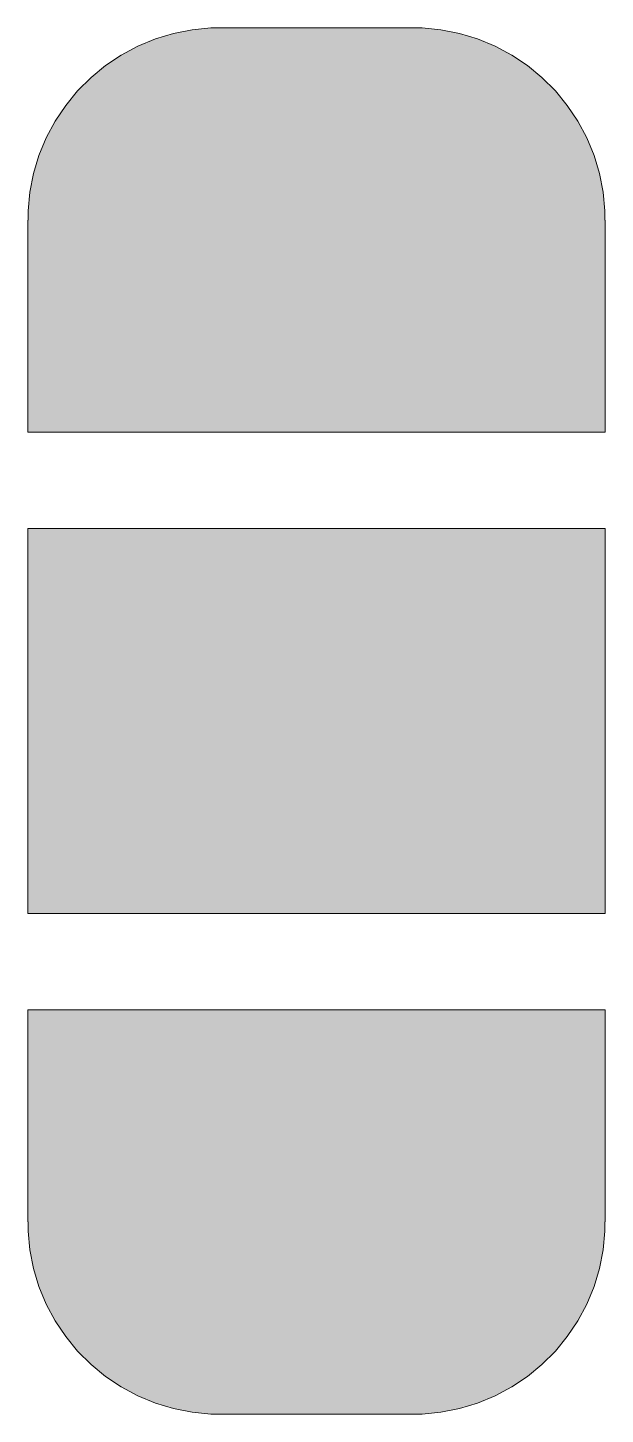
# Model space of a CAD drawing. Header units: millimetres. Extents: x 88.7 to 139.6, y 1.2 to 39.6.
# Drawn here: x 129.915 to 131.415, y 32.308 to 35.908 of the extents above; entities that cross this region are included whole.
import ezdxf

# ---------------------------------------------------------------- set-up
doc = ezdxf.new("R2010")
doc.units = ezdxf.units.MM
doc.header["$MEASUREMENT"] = 0
doc.layers.add('Camada 1', color=7, linetype='Continuous')

msp = doc.modelspace()

# ---------------------------------------------------------------- hatches: boundary and pattern name
at = {"layer": 'Camada 1', "true_color": 0x008400}
h = msp.add_hatch(color=96, dxfattribs=at)
edge = h.paths.add_edge_path()
edge.add_spline(control_points=[(129.916, 35.4084), (129.916, 35.4084), (129.916, 35.4329), (129.916, 35.4329), (129.916, 35.4329), (129.9208, 35.4818), (129.9208, 35.4818), (129.9208, 35.4818), (129.9302, 35.5299), (129.9302, 35.5299), (129.9302, 35.5299), (129.9444, 35.5768), (129.9444, 35.5768), (129.9444, 35.5768), (129.9632, 35.6222), (129.9632, 35.6222), (129.9632, 35.6222), (129.9864, 35.6654), (129.9864, 35.6654), (129.9864, 35.6654), (130.0138, 35.7062), (130.0138, 35.7062), (130.0138, 35.7062), (130.0448, 35.7442), (130.0448, 35.7442), (130.0448, 35.7442), (130.0796, 35.7789), (130.0796, 35.7789), (130.0796, 35.7789), (130.1174, 35.81), (130.1174, 35.81), (130.1174, 35.81), (130.1583, 35.8373), (130.1583, 35.8373), (130.1583, 35.8373), (130.2015, 35.8604), (130.2015, 35.8604), (130.2015, 35.8604), (130.247, 35.8792), (130.247, 35.8792), (130.247, 35.8792), (130.2937, 35.8934), (130.2937, 35.8934), (130.2937, 35.8934), (130.342, 35.903), (130.342, 35.903), (130.342, 35.903), (130.3907, 35.9078), (130.3907, 35.9078), (130.3907, 35.9078), (130.4154, 35.9078), (130.4154, 35.9078), (130.4154, 35.9078), (130.4154, 35.9084), (130.4154, 35.9084), (130.4154, 35.9084), (130.9152, 35.9084), (130.9152, 35.9084), (130.9152, 35.9084), (130.9152, 35.9078), (130.9152, 35.9078), (130.9152, 35.9078), (130.9399, 35.9078), (130.9399, 35.9078), (130.9399, 35.9078), (130.9886, 35.903), (130.9886, 35.903), (130.9886, 35.903), (131.0369, 35.8934), (131.0369, 35.8934), (131.0369, 35.8934), (131.0836, 35.8792), (131.0836, 35.8792), (131.0836, 35.8792), (131.1291, 35.8604), (131.1291, 35.8604), (131.1291, 35.8604), (131.1723, 35.8373), (131.1723, 35.8373), (131.1723, 35.8373), (131.2132, 35.81), (131.2132, 35.81), (131.2132, 35.81), (131.251, 35.7789), (131.251, 35.7789), (131.251, 35.7789), (131.2858, 35.7442), (131.2858, 35.7442), (131.2858, 35.7442), (131.3168, 35.7062), (131.3168, 35.7062), (131.3168, 35.7062), (131.3442, 35.6654), (131.3442, 35.6654), (131.3442, 35.6654), (131.3674, 35.6222), (131.3674, 35.6222), (131.3674, 35.6222), (131.3862, 35.5768), (131.3862, 35.5768), (131.3862, 35.5768), (131.4004, 35.5299), (131.4004, 35.5299), (131.4004, 35.5299), (131.4098, 35.4818), (131.4098, 35.4818), (131.4098, 35.4818), (131.4146, 35.4329), (131.4146, 35.4329), (131.4146, 35.4329), (131.4146, 35.4084), (131.4146, 35.4084), (131.4146, 35.4084), (131.4154, 35.4084), (131.4154, 35.4084), (131.4154, 35.4084), (131.4154, 34.8584), (131.4154, 34.8584), (131.4154, 34.8584), (129.9152, 34.8584), (129.9152, 34.8584), (129.9152, 34.8584), (129.9152, 35.4084), (129.9152, 35.4084), (129.9152, 35.4084), (129.916, 35.4084), (129.916, 35.4084)], knot_values=[0, 0, 0, 0, 0.02381, 0.02381, 0.02381, 0.047619, 0.047619, 0.047619, 0.071429, 0.071429, 0.071429, 0.095238, 0.095238, 0.095238, 0.119048, 0.119048, 0.119048, 0.142857, 0.142857, 0.142857, 0.166667, 0.166667, 0.166667, 0.190476, 0.190476, 0.190476, 0.214286, 0.214286, 0.214286, 0.238095, 0.238095, 0.238095, 0.261905, 0.261905, 0.261905, 0.285714, 0.285714, 0.285714, 0.309524, 0.309524, 0.309524, 0.333333, 0.333333, 0.333333, 0.357143, 0.357143, 0.357143, 0.380952, 0.380952, 0.380952, 0.404762, 0.404762, 0.404762, 0.428571, 0.428571, 0.428571, 0.452381, 0.452381, 0.452381, 0.47619, 0.47619, 0.47619, 0.5, 0.5, 0.5, 0.52381, 0.52381, 0.52381, 0.547619, 0.547619, 0.547619, 0.571429, 0.571429, 0.571429, 0.595238, 0.595238, 0.595238, 0.619048, 0.619048, 0.619048, 0.642857, 0.642857, 0.642857, 0.666667, 0.666667, 0.666667, 0.690476, 0.690476, 0.690476, 0.714286, 0.714286, 0.714286, 0.738095, 0.738095, 0.738095, 0.761905, 0.761905, 0.761905, 0.785714, 0.785714, 0.785714, 0.809524, 0.809524, 0.809524, 0.833333, 0.833333, 0.833333, 0.857143, 0.857143, 0.857143, 0.880952, 0.880952, 0.880952, 0.904762, 0.904762, 0.904762, 0.928571, 0.928571, 0.928571, 0.952381, 0.952381, 0.952381, 0.97619, 0.97619, 0.97619, 1, 1, 1, 1], degree=3, periodic=1)
h = msp.add_hatch(color=96, dxfattribs=at)
edge = h.paths.add_edge_path()
edge.add_spline(control_points=[(131.4154, 33.6084), (131.4154, 33.6084), (129.9152, 33.6084), (129.9152, 33.6084), (129.9152, 33.6084), (129.9152, 34.6084), (129.9152, 34.6084), (129.9152, 34.6084), (131.4154, 34.6084), (131.4154, 34.6084), (131.4154, 34.6084), (131.4154, 33.6084), (131.4154, 33.6084)], knot_values=[0, 0, 0, 0, 0.25, 0.25, 0.25, 0.5, 0.5, 0.5, 0.75, 0.75, 0.75, 1, 1, 1, 1], degree=3, periodic=1)
h = msp.add_hatch(color=96, dxfattribs=at)
edge = h.paths.add_edge_path()
edge.add_spline(control_points=[(131.4154, 33.3584), (131.4154, 33.3584), (131.4154, 32.8084), (131.4154, 32.8084), (131.4154, 32.8084), (131.4146, 32.8084), (131.4146, 32.8084), (131.4146, 32.8084), (131.4146, 32.7839), (131.4146, 32.7839), (131.4146, 32.7839), (131.4098, 32.735), (131.4098, 32.735), (131.4098, 32.735), (131.4004, 32.6869), (131.4004, 32.6869), (131.4004, 32.6869), (131.3862, 32.6399), (131.3862, 32.6399), (131.3862, 32.6399), (131.3674, 32.5946), (131.3674, 32.5946), (131.3674, 32.5946), (131.3442, 32.5514), (131.3442, 32.5514), (131.3442, 32.5514), (131.3168, 32.5106), (131.3168, 32.5106), (131.3168, 32.5106), (131.2858, 32.4726), (131.2858, 32.4726), (131.2858, 32.4726), (131.251, 32.4379), (131.251, 32.4379), (131.251, 32.4379), (131.2132, 32.4068), (131.2132, 32.4068), (131.2132, 32.4068), (131.1723, 32.3795), (131.1723, 32.3795), (131.1723, 32.3795), (131.1291, 32.3564), (131.1291, 32.3564), (131.1291, 32.3564), (131.0836, 32.3376), (131.0836, 32.3376), (131.0836, 32.3376), (131.0369, 32.3234), (131.0369, 32.3234), (131.0369, 32.3234), (130.9886, 32.3138), (130.9886, 32.3138), (130.9886, 32.3138), (130.9399, 32.309), (130.9399, 32.309), (130.9399, 32.309), (130.9152, 32.309), (130.9152, 32.309), (130.9152, 32.309), (130.9152, 32.3084), (130.9152, 32.3084), (130.9152, 32.3084), (130.4154, 32.3084), (130.4154, 32.3084), (130.4154, 32.3084), (130.4154, 32.309), (130.4154, 32.309), (130.4154, 32.309), (130.3907, 32.309), (130.3907, 32.309), (130.3907, 32.309), (130.342, 32.3138), (130.342, 32.3138), (130.342, 32.3138), (130.2937, 32.3234), (130.2937, 32.3234), (130.2937, 32.3234), (130.247, 32.3376), (130.247, 32.3376), (130.247, 32.3376), (130.2015, 32.3564), (130.2015, 32.3564), (130.2015, 32.3564), (130.1583, 32.3795), (130.1583, 32.3795), (130.1583, 32.3795), (130.1174, 32.4068), (130.1174, 32.4068), (130.1174, 32.4068), (130.0796, 32.4379), (130.0796, 32.4379), (130.0796, 32.4379), (130.0448, 32.4726), (130.0448, 32.4726), (130.0448, 32.4726), (130.0138, 32.5106), (130.0138, 32.5106), (130.0138, 32.5106), (129.9864, 32.5514), (129.9864, 32.5514), (129.9864, 32.5514), (129.9632, 32.5946), (129.9632, 32.5946), (129.9632, 32.5946), (129.9444, 32.6399), (129.9444, 32.6399), (129.9444, 32.6399), (129.9302, 32.6869), (129.9302, 32.6869), (129.9302, 32.6869), (129.9208, 32.735), (129.9208, 32.735), (129.9208, 32.735), (129.916, 32.7839), (129.916, 32.7839), (129.916, 32.7839), (129.916, 32.8084), (129.916, 32.8084), (129.916, 32.8084), (129.9152, 32.8084), (129.9152, 32.8084), (129.9152, 32.8084), (129.9152, 33.3584), (129.9152, 33.3584), (129.9152, 33.3584), (131.4154, 33.3584), (131.4154, 33.3584)], knot_values=[0, 0, 0, 0, 0.02381, 0.02381, 0.02381, 0.047619, 0.047619, 0.047619, 0.071429, 0.071429, 0.071429, 0.095238, 0.095238, 0.095238, 0.119048, 0.119048, 0.119048, 0.142857, 0.142857, 0.142857, 0.166667, 0.166667, 0.166667, 0.190476, 0.190476, 0.190476, 0.214286, 0.214286, 0.214286, 0.238095, 0.238095, 0.238095, 0.261905, 0.261905, 0.261905, 0.285714, 0.285714, 0.285714, 0.309524, 0.309524, 0.309524, 0.333333, 0.333333, 0.333333, 0.357143, 0.357143, 0.357143, 0.380952, 0.380952, 0.380952, 0.404762, 0.404762, 0.404762, 0.428571, 0.428571, 0.428571, 0.452381, 0.452381, 0.452381, 0.47619, 0.47619, 0.47619, 0.5, 0.5, 0.5, 0.52381, 0.52381, 0.52381, 0.547619, 0.547619, 0.547619, 0.571429, 0.571429, 0.571429, 0.595238, 0.595238, 0.595238, 0.619048, 0.619048, 0.619048, 0.642857, 0.642857, 0.642857, 0.666667, 0.666667, 0.666667, 0.690476, 0.690476, 0.690476, 0.714286, 0.714286, 0.714286, 0.738095, 0.738095, 0.738095, 0.761905, 0.761905, 0.761905, 0.785714, 0.785714, 0.785714, 0.809524, 0.809524, 0.809524, 0.833333, 0.833333, 0.833333, 0.857143, 0.857143, 0.857143, 0.880952, 0.880952, 0.880952, 0.904762, 0.904762, 0.904762, 0.928571, 0.928571, 0.928571, 0.952381, 0.952381, 0.952381, 0.97619, 0.97619, 0.97619, 1, 1, 1, 1], degree=3, periodic=1)

# ---------------------------------------------------------------- linework, layer by layer
at = {"layer": 'Camada 1', "color": 96, "lineweight": 0}
for points, knots in [([(129.916, 35.4084), (129.916, 35.4084), (129.916, 35.4329), (129.916, 35.4329), (129.916, 35.4329), (129.9208, 35.4818), (129.9208, 35.4818), (129.9208, 35.4818), (129.9302, 35.5299), (129.9302, 35.5299), (129.9302, 35.5299), (129.9444, 35.5768), (129.9444, 35.5768), (129.9444, 35.5768), (129.9632, 35.6222), (129.9632, 35.6222), (129.9632, 35.6222), (129.9864, 35.6654), (129.9864, 35.6654), (129.9864, 35.6654), (130.0138, 35.7062), (130.0138, 35.7062), (130.0138, 35.7062), (130.0448, 35.7442), (130.0448, 35.7442), (130.0448, 35.7442), (130.0796, 35.7789), (130.0796, 35.7789), (130.0796, 35.7789), (130.1174, 35.81), (130.1174, 35.81), (130.1174, 35.81), (130.1583, 35.8373), (130.1583, 35.8373), (130.1583, 35.8373), (130.2015, 35.8604), (130.2015, 35.8604), (130.2015, 35.8604), (130.247, 35.8792), (130.247, 35.8792), (130.247, 35.8792), (130.2937, 35.8934), (130.2937, 35.8934), (130.2937, 35.8934), (130.342, 35.903), (130.342, 35.903), (130.342, 35.903), (130.3907, 35.9078), (130.3907, 35.9078), (130.3907, 35.9078), (130.4154, 35.9078), (130.4154, 35.9078), (130.4154, 35.9078), (130.4154, 35.9084), (130.4154, 35.9084), (130.4154, 35.9084), (130.9152, 35.9084), (130.9152, 35.9084), (130.9152, 35.9084), (130.9152, 35.9078), (130.9152, 35.9078), (130.9152, 35.9078), (130.9399, 35.9078), (130.9399, 35.9078), (130.9399, 35.9078), (130.9886, 35.903), (130.9886, 35.903), (130.9886, 35.903), (131.0369, 35.8934), (131.0369, 35.8934), (131.0369, 35.8934), (131.0836, 35.8792), (131.0836, 35.8792), (131.0836, 35.8792), (131.1291, 35.8604), (131.1291, 35.8604), (131.1291, 35.8604), (131.1723, 35.8373), (131.1723, 35.8373), (131.1723, 35.8373), (131.2132, 35.81), (131.2132, 35.81), (131.2132, 35.81), (131.251, 35.7789), (131.251, 35.7789), (131.251, 35.7789), (131.2858, 35.7442), (131.2858, 35.7442), (131.2858, 35.7442), (131.3168, 35.7062), (131.3168, 35.7062), (131.3168, 35.7062), (131.3442, 35.6654), (131.3442, 35.6654), (131.3442, 35.6654), (131.3674, 35.6222), (131.3674, 35.6222), (131.3674, 35.6222), (131.3862, 35.5768), (131.3862, 35.5768), (131.3862, 35.5768), (131.4004, 35.5299), (131.4004, 35.5299), (131.4004, 35.5299), (131.4098, 35.4818), (131.4098, 35.4818), (131.4098, 35.4818), (131.4146, 35.4329), (131.4146, 35.4329), (131.4146, 35.4329), (131.4146, 35.4084), (131.4146, 35.4084), (131.4146, 35.4084), (131.4154, 35.4084), (131.4154, 35.4084), (131.4154, 35.4084), (131.4154, 34.8584), (131.4154, 34.8584), (131.4154, 34.8584), (129.9152, 34.8584), (129.9152, 34.8584), (129.9152, 34.8584), (129.9152, 35.4084), (129.9152, 35.4084), (129.9152, 35.4084), (129.916, 35.4084), (129.916, 35.4084)], [0, 0, 0, 0, 0.02381, 0.02381, 0.02381, 0.047619, 0.047619, 0.047619, 0.071429, 0.071429, 0.071429, 0.095238, 0.095238, 0.095238, 0.119048, 0.119048, 0.119048, 0.142857, 0.142857, 0.142857, 0.166667, 0.166667, 0.166667, 0.190476, 0.190476, 0.190476, 0.214286, 0.214286, 0.214286, 0.238095, 0.238095, 0.238095, 0.261905, 0.261905, 0.261905, 0.285714, 0.285714, 0.285714, 0.309524, 0.309524, 0.309524, 0.333333, 0.333333, 0.333333, 0.357143, 0.357143, 0.357143, 0.380952, 0.380952, 0.380952, 0.404762, 0.404762, 0.404762, 0.428571, 0.428571, 0.428571, 0.452381, 0.452381, 0.452381, 0.47619, 0.47619, 0.47619, 0.5, 0.5, 0.5, 0.52381, 0.52381, 0.52381, 0.547619, 0.547619, 0.547619, 0.571429, 0.571429, 0.571429, 0.595238, 0.595238, 0.595238, 0.619048, 0.619048, 0.619048, 0.642857, 0.642857, 0.642857, 0.666667, 0.666667, 0.666667, 0.690476, 0.690476, 0.690476, 0.714286, 0.714286, 0.714286, 0.738095, 0.738095, 0.738095, 0.761905, 0.761905, 0.761905, 0.785714, 0.785714, 0.785714, 0.809524, 0.809524, 0.809524, 0.833333, 0.833333, 0.833333, 0.857143, 0.857143, 0.857143, 0.880952, 0.880952, 0.880952, 0.904762, 0.904762, 0.904762, 0.928571, 0.928571, 0.928571, 0.952381, 0.952381, 0.952381, 0.97619, 0.97619, 0.97619, 1, 1, 1, 1]), ([(131.4154, 33.6084), (131.4154, 33.6084), (129.9152, 33.6084), (129.9152, 33.6084), (129.9152, 33.6084), (129.9152, 34.6084), (129.9152, 34.6084), (129.9152, 34.6084), (131.4154, 34.6084), (131.4154, 34.6084), (131.4154, 34.6084), (131.4154, 33.6084), (131.4154, 33.6084)], [0, 0, 0, 0, 0.25, 0.25, 0.25, 0.5, 0.5, 0.5, 0.75, 0.75, 0.75, 1, 1, 1, 1]), ([(131.4154, 33.3584), (131.4154, 33.3584), (131.4154, 32.8084), (131.4154, 32.8084), (131.4154, 32.8084), (131.4146, 32.8084), (131.4146, 32.8084), (131.4146, 32.8084), (131.4146, 32.7839), (131.4146, 32.7839), (131.4146, 32.7839), (131.4098, 32.735), (131.4098, 32.735), (131.4098, 32.735), (131.4004, 32.6869), (131.4004, 32.6869), (131.4004, 32.6869), (131.3862, 32.6399), (131.3862, 32.6399), (131.3862, 32.6399), (131.3674, 32.5946), (131.3674, 32.5946), (131.3674, 32.5946), (131.3442, 32.5514), (131.3442, 32.5514), (131.3442, 32.5514), (131.3168, 32.5106), (131.3168, 32.5106), (131.3168, 32.5106), (131.2858, 32.4726), (131.2858, 32.4726), (131.2858, 32.4726), (131.251, 32.4379), (131.251, 32.4379), (131.251, 32.4379), (131.2132, 32.4068), (131.2132, 32.4068), (131.2132, 32.4068), (131.1723, 32.3795), (131.1723, 32.3795), (131.1723, 32.3795), (131.1291, 32.3564), (131.1291, 32.3564), (131.1291, 32.3564), (131.0836, 32.3376), (131.0836, 32.3376), (131.0836, 32.3376), (131.0369, 32.3234), (131.0369, 32.3234), (131.0369, 32.3234), (130.9886, 32.3138), (130.9886, 32.3138), (130.9886, 32.3138), (130.9399, 32.309), (130.9399, 32.309), (130.9399, 32.309), (130.9152, 32.309), (130.9152, 32.309), (130.9152, 32.309), (130.9152, 32.3084), (130.9152, 32.3084), (130.9152, 32.3084), (130.4154, 32.3084), (130.4154, 32.3084), (130.4154, 32.3084), (130.4154, 32.309), (130.4154, 32.309), (130.4154, 32.309), (130.3907, 32.309), (130.3907, 32.309), (130.3907, 32.309), (130.342, 32.3138), (130.342, 32.3138), (130.342, 32.3138), (130.2937, 32.3234), (130.2937, 32.3234), (130.2937, 32.3234), (130.247, 32.3376), (130.247, 32.3376), (130.247, 32.3376), (130.2015, 32.3564), (130.2015, 32.3564), (130.2015, 32.3564), (130.1583, 32.3795), (130.1583, 32.3795), (130.1583, 32.3795), (130.1174, 32.4068), (130.1174, 32.4068), (130.1174, 32.4068), (130.0796, 32.4379), (130.0796, 32.4379), (130.0796, 32.4379), (130.0448, 32.4726), (130.0448, 32.4726), (130.0448, 32.4726), (130.0138, 32.5106), (130.0138, 32.5106), (130.0138, 32.5106), (129.9864, 32.5514), (129.9864, 32.5514), (129.9864, 32.5514), (129.9632, 32.5946), (129.9632, 32.5946), (129.9632, 32.5946), (129.9444, 32.6399), (129.9444, 32.6399), (129.9444, 32.6399), (129.9302, 32.6869), (129.9302, 32.6869), (129.9302, 32.6869), (129.9208, 32.735), (129.9208, 32.735), (129.9208, 32.735), (129.916, 32.7839), (129.916, 32.7839), (129.916, 32.7839), (129.916, 32.8084), (129.916, 32.8084), (129.916, 32.8084), (129.9152, 32.8084), (129.9152, 32.8084), (129.9152, 32.8084), (129.9152, 33.3584), (129.9152, 33.3584), (129.9152, 33.3584), (131.4154, 33.3584), (131.4154, 33.3584)], [0, 0, 0, 0, 0.02381, 0.02381, 0.02381, 0.047619, 0.047619, 0.047619, 0.071429, 0.071429, 0.071429, 0.095238, 0.095238, 0.095238, 0.119048, 0.119048, 0.119048, 0.142857, 0.142857, 0.142857, 0.166667, 0.166667, 0.166667, 0.190476, 0.190476, 0.190476, 0.214286, 0.214286, 0.214286, 0.238095, 0.238095, 0.238095, 0.261905, 0.261905, 0.261905, 0.285714, 0.285714, 0.285714, 0.309524, 0.309524, 0.309524, 0.333333, 0.333333, 0.333333, 0.357143, 0.357143, 0.357143, 0.380952, 0.380952, 0.380952, 0.404762, 0.404762, 0.404762, 0.428571, 0.428571, 0.428571, 0.452381, 0.452381, 0.452381, 0.47619, 0.47619, 0.47619, 0.5, 0.5, 0.5, 0.52381, 0.52381, 0.52381, 0.547619, 0.547619, 0.547619, 0.571429, 0.571429, 0.571429, 0.595238, 0.595238, 0.595238, 0.619048, 0.619048, 0.619048, 0.642857, 0.642857, 0.642857, 0.666667, 0.666667, 0.666667, 0.690476, 0.690476, 0.690476, 0.714286, 0.714286, 0.714286, 0.738095, 0.738095, 0.738095, 0.761905, 0.761905, 0.761905, 0.785714, 0.785714, 0.785714, 0.809524, 0.809524, 0.809524, 0.833333, 0.833333, 0.833333, 0.857143, 0.857143, 0.857143, 0.880952, 0.880952, 0.880952, 0.904762, 0.904762, 0.904762, 0.928571, 0.928571, 0.928571, 0.952381, 0.952381, 0.952381, 0.97619, 0.97619, 0.97619, 1, 1, 1, 1])]:
    msp.add_open_spline(points, degree=3, knots=knots, dxfattribs=at)

doc.saveas('drawing.dxf')
